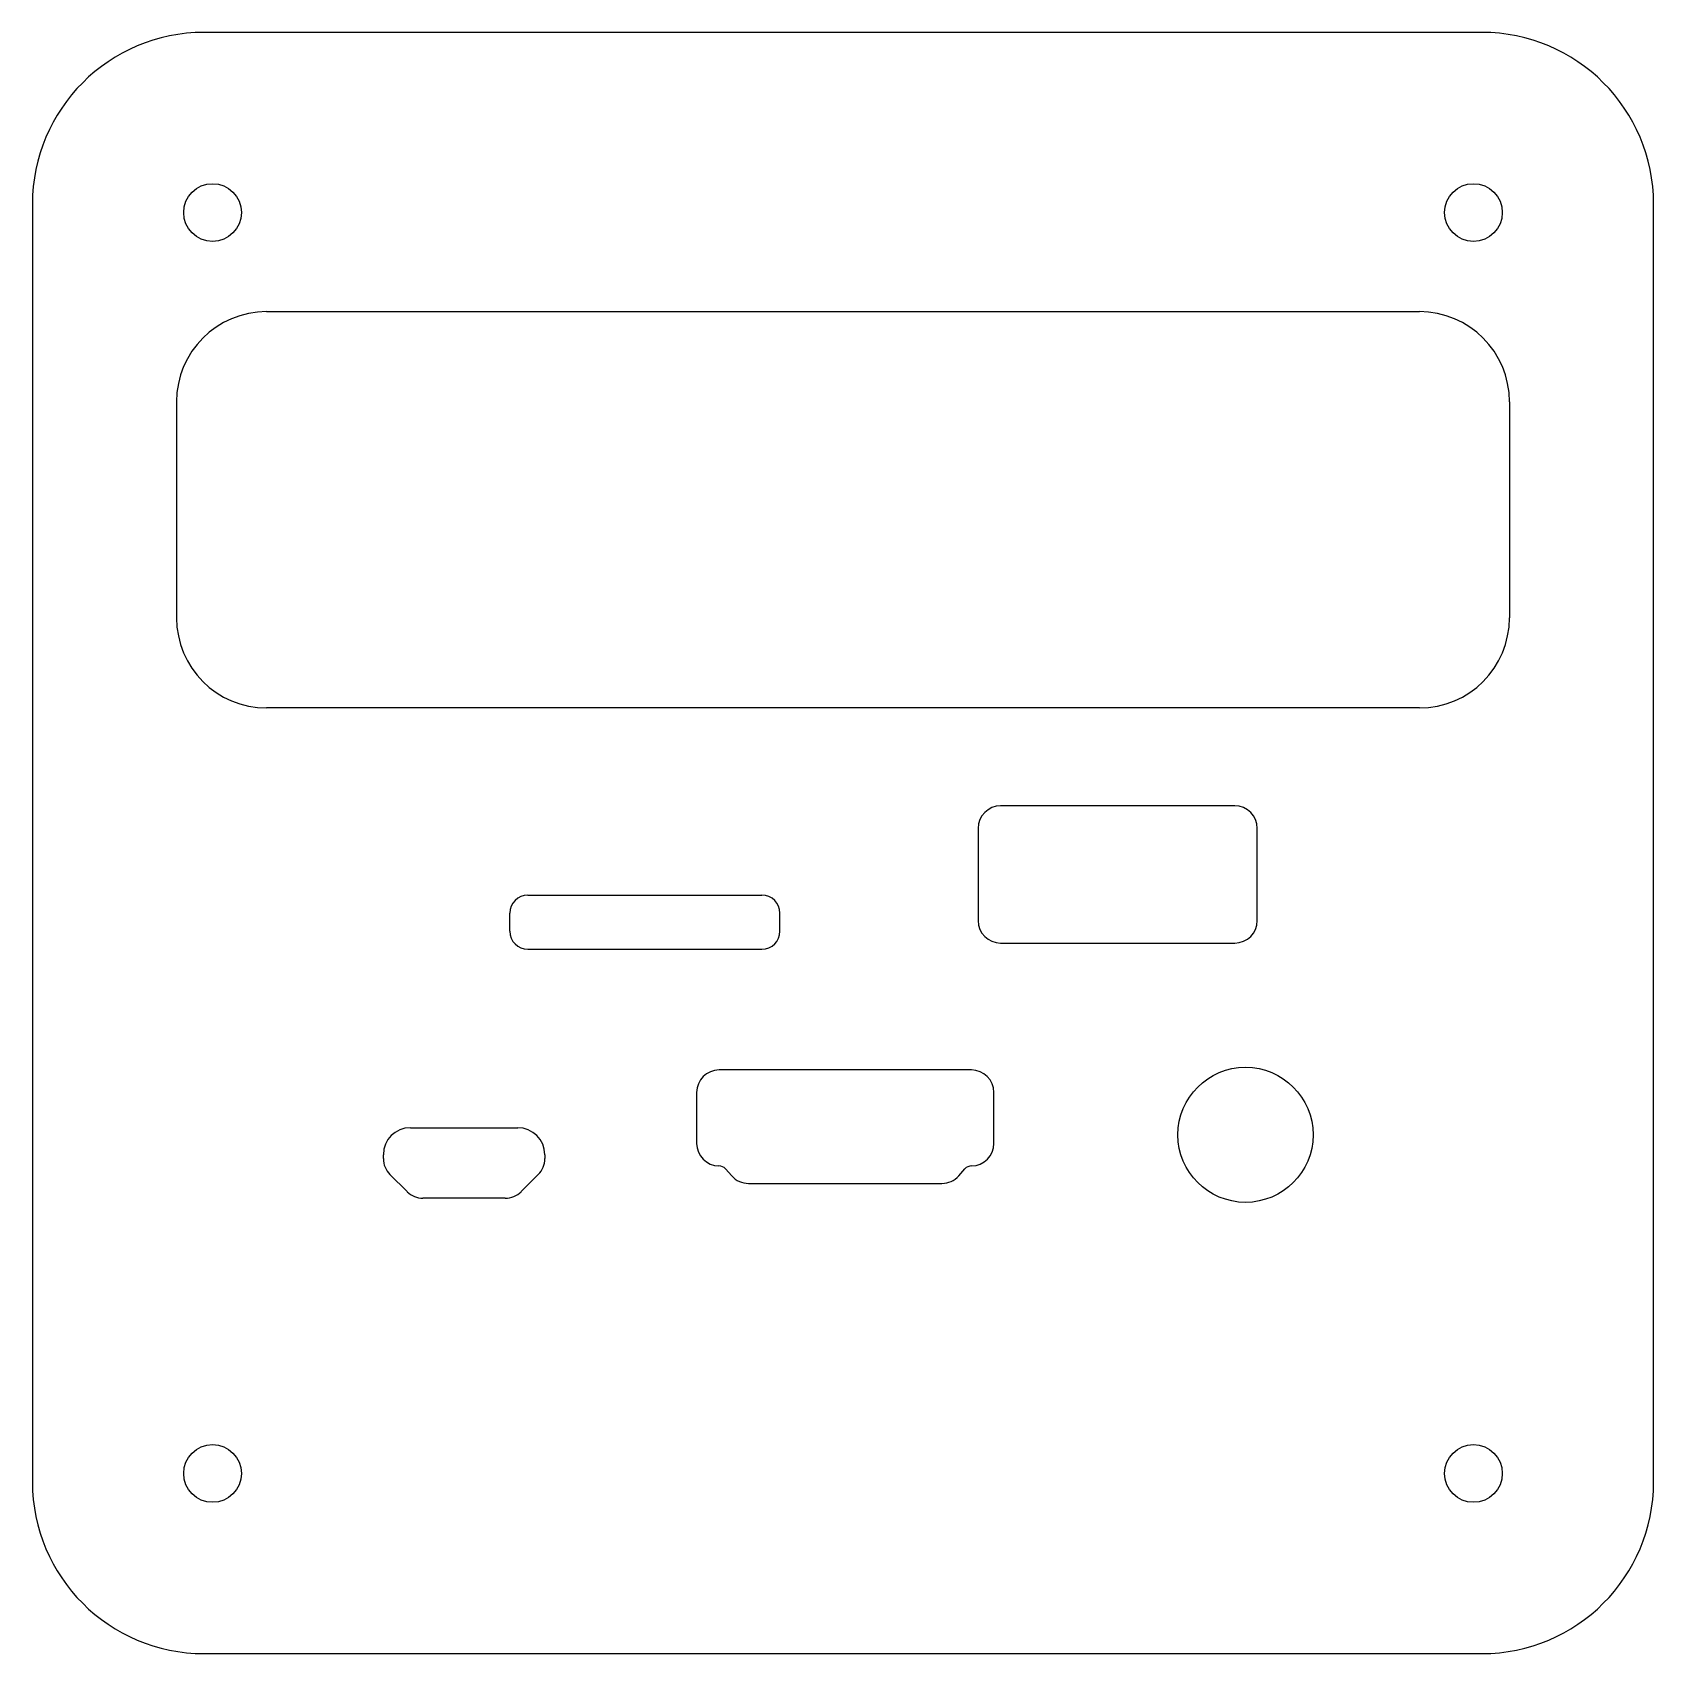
# Model space of a CAD drawing. Extents: x -45 to 45, y -45 to 45.
import ezdxf

# ---------------------------------------------------------------- set-up
doc = ezdxf.new("R2010")
doc.units = 0
doc.layers.add('VISIBLE', color=7, linetype='CONTINUOUS')

msp = doc.modelspace()

# ---------------------------------------------------------------- linework, layer by layer
at = {"layer": 'VISIBLE'}
for p, q in [((35.475, 45), (-35.475, 45)), ((-45, 35.475), (-45, -35.475)), ((45, -35.475), (45, 35.475)), ((-32, 29.5), (32, 29.5)), ((-37, 24.5), (-37, 12.5)), ((37, 24.5), (37, 12.5)), ((32, 7.5), (-32, 7.5)), ((21.75, 2.063), (8.75, 2.063)), ((7.5, 0.813), (7.5, -4.307)), ((23, -4.307), (23, 0.813)), ((-17.5, -2.9), (-4.5, -2.9)), ((-18.5, -4.9), (-18.5, -3.9)), ((-3.5, -4.9), (-3.5, -3.9)), ((-17.5, -5.9), (-4.5, -5.9)), ((8.75, -5.557), (21.75, -5.557)), ((7.126, -12.6), (-6.874, -12.6)), ((-8.124, -13.85), (-8.124, -16.675)), ((8.376, -16.675), (8.376, -13.85)), ((-24.018, -15.807), (-18.053, -15.807)), ((-25.518, -17.521), (-25.518, -17.307)), ((-16.553, -17.307), (-16.553, -17.521)), ((-25.152, -18.405), (-24.201, -19.356)), ((-17.871, -19.356), (-16.919, -18.405)), ((-6.516, -18.094), (-6.178, -18.477)), ((-5.241, -18.9), (5.493, -18.9)), ((6.43, -18.477), (6.769, -18.094)), ((-18.754, -19.723), (-23.317, -19.723)), ((-35.475, -45), (35.475, -45))]:
    msp.add_line(p, q, dxfattribs=at)
for centre, radius in [((-35, 35), 1.6), ((35, 35), 1.6), ((22.345, -16.2), 3.75), ((-35, -35), 1.6), ((35, -35), 1.6)]:
    msp.add_circle(centre, radius, dxfattribs=at)
for centre, radius, start, end in [((-35.475, 35.475), 9.525, 90, 180), ((35.475, 35.475), 9.525, 0, 90), ((-32, 24.5), 5, 90, 180), ((32, 24.5), 5, 0, 90), ((-32, 12.5), 5, 180, 270), ((32, 12.5), 5, 270, 0), ((8.75, 0.813), 1.25, 90, 180), ((21.75, 0.813), 1.25, 0, 90), ((-17.5, -3.9), 1, 90, 180), ((-4.5, -3.9), 1, 0, 90), ((8.75, -4.307), 1.25, 180, 270), ((21.75, -4.307), 1.25, 270, 0), ((-17.5, -4.9), 1, 180, 270), ((-4.5, -4.9), 1, 270, 0), ((-6.874, -13.85), 1.25, 90, 180), ((7.126, -13.85), 1.25, 0, 90), ((-24.018, -17.307), 1.5, 90, 180), ((-18.053, -17.307), 1.5, 0, 90), ((-6.874, -16.675), 1.25, 180.00014, 269.43407), ((7.126, -16.675), 1.25, 270.56593, 359.99986), ((-24.268, -17.521), 1.25, 180, 225), ((-17.803, -17.521), 1.25, 315, 0), ((-6.891, -18.425), 0.5, 41.4334, 89.43487), ((7.143, -18.425), 0.5, 90.56513, 138.5666), ((-5.241, -17.65), 1.25, 221.4334, 270), ((5.493, -17.65), 1.25, 270, 318.5666), ((-23.317, -18.473), 1.25, 225, 270), ((-18.754, -18.473), 1.25, 270, 315), ((-35.475, -35.475), 9.525, 180, 270), ((35.475, -35.475), 9.525, 270, 0)]:
    msp.add_arc(centre, radius, start, end, dxfattribs=at)

doc.saveas('drawing.dxf')
